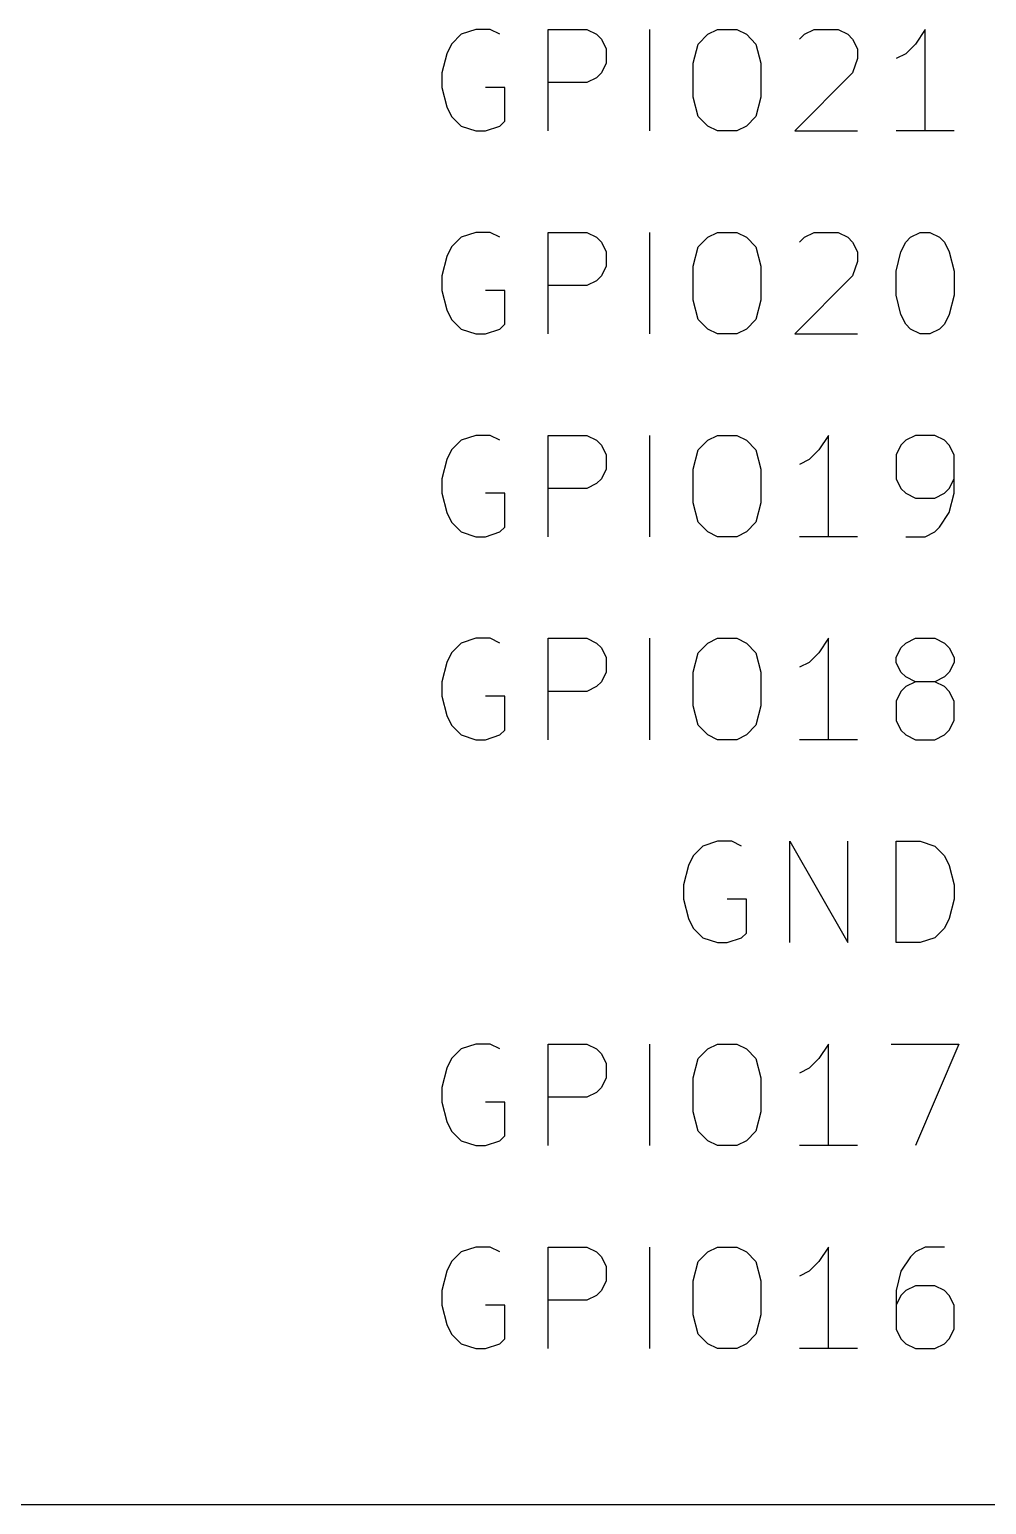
# Model space of a CAD drawing. Extents: x 0.4 to 11.3, y -7.9 to -0.4.
# Drawn here: x 5.715 to 6.186, y -3.55 to -2.823 of the extents above; entities that cross this region are included whole.
import ezdxf

# ---------------------------------------------------------------- set-up
doc = ezdxf.new("R2010")
doc.units = 0
doc.header["$MEASUREMENT"] = 0
for name, color, linetype in [('CYAN2', 4, 'CONTINUOUS'), ('LYELLOW', 51, 'CONTINUOUS'), ('RED2', 1, 'CONTINUOUS')]:
    doc.layers.add(name, color=color, linetype=linetype)

msp = doc.modelspace()

# ---------------------------------------------------------------- linework, layer by layer
at = {"layer": 'CYAN2', "linetype": 'CONTINUOUS'}
for p, q in [((5.92762, -2.82551), (5.92285, -2.83028)), ((5.92762, -2.82551), (5.92285, -2.83028)), ((5.93476, -2.82313), (5.92762, -2.82551)), ((5.93476, -2.82313), (5.92762, -2.82551)), ((5.9419, -2.82313), (5.93476, -2.82313)), ((5.9419, -2.82313), (5.93476, -2.82313)), ((5.94667, -2.82551), (5.9419, -2.82313)), ((5.94667, -2.82551), (5.9419, -2.82313)), ((5.97047, -2.87313), (5.97047, -2.82313)), ((5.97047, -2.82313), (5.98952, -2.82313)), ((5.97047, -2.87313), (5.97047, -2.82313)), ((5.97047, -2.82313), (5.98952, -2.82313)), ((5.98952, -2.82313), (5.99428, -2.82551)), ((5.98952, -2.82313), (5.99428, -2.82551)), ((5.99428, -2.82551), (5.99667, -2.82789)), ((5.99428, -2.82551), (5.99667, -2.82789)), ((6.02047, -2.87313), (6.02047, -2.82313)), ((6.02047, -2.87313), (6.02047, -2.82313)), ((6.04428, -2.83028), (6.04905, -2.82551)), ((6.04428, -2.83028), (6.04905, -2.82551)), ((6.04905, -2.82551), (6.05381, -2.82313)), ((6.04905, -2.82551), (6.05381, -2.82313)), ((6.05381, -2.82313), (6.06333, -2.82313)), ((6.05381, -2.82313), (6.06333, -2.82313)), ((6.06333, -2.82313), (6.06809, -2.82551)), ((6.06333, -2.82313), (6.06809, -2.82551)), ((6.06809, -2.82551), (6.07285, -2.83028)), ((6.06809, -2.82551), (6.07285, -2.83028)), ((6.09429, -2.82789), (6.09667, -2.82551)), ((6.09429, -2.82789), (6.09667, -2.82551)), ((6.09667, -2.82551), (6.10143, -2.82313)), ((6.09667, -2.82551), (6.10143, -2.82313)), ((6.10143, -2.82313), (6.11333, -2.82313)), ((6.10143, -2.82313), (6.11333, -2.82313)), ((6.11333, -2.82313), (6.11809, -2.82551)), ((6.11333, -2.82313), (6.11809, -2.82551)), ((6.11809, -2.82551), (6.12048, -2.82789)), ((6.11809, -2.82551), (6.12048, -2.82789)), ((6.15619, -2.82313), (6.15143, -2.83028)), ((6.15619, -2.82313), (6.15143, -2.83028)), ((6.15619, -2.87313), (6.15619, -2.82313)), ((6.15619, -2.87313), (6.15619, -2.82313)), ((5.92285, -2.83028), (5.92047, -2.83504)), ((5.92285, -2.83028), (5.92047, -2.83504)), ((5.99667, -2.82789), (5.99904, -2.83265)), ((5.99667, -2.82789), (5.99904, -2.83265)), ((5.99904, -2.83265), (5.99904, -2.8398)), ((5.99904, -2.83265), (5.99904, -2.8398)), ((6.04191, -2.8398), (6.04428, -2.83028)), ((6.04191, -2.8398), (6.04428, -2.83028)), ((6.07285, -2.83028), (6.07524, -2.8398)), ((6.07285, -2.83028), (6.07524, -2.8398)), ((6.12048, -2.82789), (6.12286, -2.83265)), ((6.12048, -2.82789), (6.12286, -2.83265)), ((6.12286, -2.83265), (6.12286, -2.83742)), ((6.12286, -2.83265), (6.12286, -2.83742)), ((6.15143, -2.83028), (6.14667, -2.83504)), ((6.15143, -2.83028), (6.14667, -2.83504)), ((5.92047, -2.83504), (5.91809, -2.84456)), ((5.92047, -2.83504), (5.91809, -2.84456)), ((5.99904, -2.8398), (5.99667, -2.84456)), ((5.99904, -2.8398), (5.99667, -2.84456)), ((6.04191, -2.85646), (6.04191, -2.8398)), ((6.04191, -2.85646), (6.04191, -2.8398)), ((6.07524, -2.8398), (6.07524, -2.85646)), ((6.07524, -2.8398), (6.07524, -2.85646)), ((6.12286, -2.83742), (6.12048, -2.84456)), ((6.12286, -2.83742), (6.12048, -2.84456)), ((6.14667, -2.83504), (6.14191, -2.83742)), ((6.14667, -2.83504), (6.14191, -2.83742)), ((5.91809, -2.84456), (5.91809, -2.8517)), ((5.91809, -2.84456), (5.91809, -2.8517)), ((5.98952, -2.84932), (5.97047, -2.84932)), ((5.98952, -2.84932), (5.97047, -2.84932)), ((5.99428, -2.84694), (5.98952, -2.84932)), ((5.99428, -2.84694), (5.98952, -2.84932)), ((5.99667, -2.84456), (5.99428, -2.84694)), ((5.99667, -2.84456), (5.99428, -2.84694)), ((6.12048, -2.84456), (6.09191, -2.87313)), ((6.12048, -2.84456), (6.09191, -2.87313)), ((5.91809, -2.8517), (5.92047, -2.86122)), ((5.91809, -2.8517), (5.92047, -2.86122)), ((5.94904, -2.8517), (5.93952, -2.8517)), ((5.94904, -2.8517), (5.93952, -2.8517)), ((5.94904, -2.86837), (5.94904, -2.8517)), ((5.94904, -2.86837), (5.94904, -2.8517)), ((6.04428, -2.86599), (6.04191, -2.85646)), ((6.04428, -2.86599), (6.04191, -2.85646)), ((6.07524, -2.85646), (6.07285, -2.86599)), ((6.07524, -2.85646), (6.07285, -2.86599)), ((5.92047, -2.86122), (5.92285, -2.86599)), ((5.92047, -2.86122), (5.92285, -2.86599)), ((5.92285, -2.86599), (5.92762, -2.87075)), ((5.92285, -2.86599), (5.92762, -2.87075)), ((5.92762, -2.87075), (5.93476, -2.87313)), ((5.92762, -2.87075), (5.93476, -2.87313)), ((5.93952, -2.87313), (5.94667, -2.87075)), ((5.93952, -2.87313), (5.94667, -2.87075)), ((5.94667, -2.87075), (5.94904, -2.86837)), ((5.94667, -2.87075), (5.94904, -2.86837)), ((6.04905, -2.87075), (6.04428, -2.86599)), ((6.04905, -2.87075), (6.04428, -2.86599)), ((6.05381, -2.87313), (6.04905, -2.87075)), ((6.05381, -2.87313), (6.04905, -2.87075)), ((6.06809, -2.87075), (6.06333, -2.87313)), ((6.06809, -2.87075), (6.06333, -2.87313)), ((6.07285, -2.86599), (6.06809, -2.87075)), ((6.07285, -2.86599), (6.06809, -2.87075)), ((5.93476, -2.87313), (5.93952, -2.87313)), ((5.93476, -2.87313), (5.93952, -2.87313)), ((6.06333, -2.87313), (6.05381, -2.87313)), ((6.06333, -2.87313), (6.05381, -2.87313)), ((6.09191, -2.87313), (6.12286, -2.87313)), ((6.09191, -2.87313), (6.12286, -2.87313)), ((6.17048, -2.87313), (6.14191, -2.87313)), ((6.17048, -2.87313), (6.14191, -2.87313)), ((5.92762, -2.92551), (5.92285, -2.93028)), ((5.92762, -2.92551), (5.92285, -2.93028)), ((5.93476, -2.92313), (5.92762, -2.92551)), ((5.93476, -2.92313), (5.92762, -2.92551)), ((5.9419, -2.92313), (5.93476, -2.92313)), ((5.9419, -2.92313), (5.93476, -2.92313)), ((5.94667, -2.92551), (5.9419, -2.92313)), ((5.94667, -2.92551), (5.9419, -2.92313)), ((5.97047, -2.97313), (5.97047, -2.92313)), ((5.97047, -2.92313), (5.98952, -2.92313)), ((5.97047, -2.97313), (5.97047, -2.92313)), ((5.97047, -2.92313), (5.98952, -2.92313)), ((5.98952, -2.92313), (5.99428, -2.92551)), ((5.98952, -2.92313), (5.99428, -2.92551)), ((5.99428, -2.92551), (5.99667, -2.92789)), ((5.99428, -2.92551), (5.99667, -2.92789)), ((5.99667, -2.92789), (5.99904, -2.93265)), ((5.99667, -2.92789), (5.99904, -2.93265)), ((6.02047, -2.97313), (6.02047, -2.92313)), ((6.02047, -2.97313), (6.02047, -2.92313)), ((6.04428, -2.93028), (6.04905, -2.92551)), ((6.04428, -2.93028), (6.04905, -2.92551)), ((6.04905, -2.92551), (6.05381, -2.92313)), ((6.04905, -2.92551), (6.05381, -2.92313)), ((6.05381, -2.92313), (6.06333, -2.92313)), ((6.05381, -2.92313), (6.06333, -2.92313)), ((6.06333, -2.92313), (6.06809, -2.92551)), ((6.06333, -2.92313), (6.06809, -2.92551)), ((6.06809, -2.92551), (6.07285, -2.93028)), ((6.06809, -2.92551), (6.07285, -2.93028)), ((6.09429, -2.92789), (6.09667, -2.92551)), ((6.09429, -2.92789), (6.09667, -2.92551)), ((6.09667, -2.92551), (6.10143, -2.92313)), ((6.09667, -2.92551), (6.10143, -2.92313)), ((6.10143, -2.92313), (6.11333, -2.92313)), ((6.10143, -2.92313), (6.11333, -2.92313)), ((6.11333, -2.92313), (6.11809, -2.92551)), ((6.11333, -2.92313), (6.11809, -2.92551)), ((6.11809, -2.92551), (6.12048, -2.92789)), ((6.11809, -2.92551), (6.12048, -2.92789)), ((6.12048, -2.92789), (6.12286, -2.93265)), ((6.12048, -2.92789), (6.12286, -2.93265)), ((6.14428, -2.93265), (6.14667, -2.92789)), ((6.14428, -2.93265), (6.14667, -2.92789)), ((6.14667, -2.92789), (6.14905, -2.92551)), ((6.14667, -2.92789), (6.14905, -2.92551)), ((6.14905, -2.92551), (6.15381, -2.92313)), ((6.14905, -2.92551), (6.15381, -2.92313)), ((6.15381, -2.92313), (6.15857, -2.92313)), ((6.15381, -2.92313), (6.15857, -2.92313)), ((6.15857, -2.92313), (6.16333, -2.92551)), ((6.15857, -2.92313), (6.16333, -2.92551)), ((6.16333, -2.92551), (6.16571, -2.92789)), ((6.16333, -2.92551), (6.16571, -2.92789)), ((6.16571, -2.92789), (6.16809, -2.93265)), ((6.16571, -2.92789), (6.16809, -2.93265)), ((5.92047, -2.93504), (5.91809, -2.94456)), ((5.92047, -2.93504), (5.91809, -2.94456)), ((5.92285, -2.93028), (5.92047, -2.93504)), ((5.92285, -2.93028), (5.92047, -2.93504)), ((5.99904, -2.93265), (5.99904, -2.9398)), ((5.99904, -2.93265), (5.99904, -2.9398)), ((6.04191, -2.9398), (6.04428, -2.93028)), ((6.04191, -2.9398), (6.04428, -2.93028)), ((6.07285, -2.93028), (6.07524, -2.9398)), ((6.07285, -2.93028), (6.07524, -2.9398)), ((6.12286, -2.93265), (6.12286, -2.93742)), ((6.12286, -2.93265), (6.12286, -2.93742)), ((6.14191, -2.94218), (6.14428, -2.93265)), ((6.14191, -2.94218), (6.14428, -2.93265)), ((6.16809, -2.93265), (6.17048, -2.94218)), ((6.16809, -2.93265), (6.17048, -2.94218)), ((5.99904, -2.9398), (5.99667, -2.94456)), ((5.99904, -2.9398), (5.99667, -2.94456)), ((6.04191, -2.95646), (6.04191, -2.9398)), ((6.04191, -2.95646), (6.04191, -2.9398)), ((6.07524, -2.9398), (6.07524, -2.95646)), ((6.07524, -2.9398), (6.07524, -2.95646)), ((6.12286, -2.93742), (6.12048, -2.94456)), ((6.12286, -2.93742), (6.12048, -2.94456)), ((6.14191, -2.95408), (6.14191, -2.94218)), ((6.14191, -2.95408), (6.14191, -2.94218)), ((6.17048, -2.94218), (6.17048, -2.95408)), ((6.17048, -2.94218), (6.17048, -2.95408)), ((5.91809, -2.94456), (5.91809, -2.9517)), ((5.91809, -2.94456), (5.91809, -2.9517)), ((5.98952, -2.94932), (5.97047, -2.94932)), ((5.98952, -2.94932), (5.97047, -2.94932)), ((5.99428, -2.94694), (5.98952, -2.94932)), ((5.99428, -2.94694), (5.98952, -2.94932)), ((5.99667, -2.94456), (5.99428, -2.94694)), ((5.99667, -2.94456), (5.99428, -2.94694)), ((6.12048, -2.94456), (6.09191, -2.97313)), ((6.12048, -2.94456), (6.09191, -2.97313)), ((5.91809, -2.9517), (5.92047, -2.96122)), ((5.91809, -2.9517), (5.92047, -2.96122)), ((5.94904, -2.9517), (5.93952, -2.9517)), ((5.94904, -2.9517), (5.93952, -2.9517)), ((5.94904, -2.96837), (5.94904, -2.9517)), ((5.94904, -2.96837), (5.94904, -2.9517)), ((6.04428, -2.96599), (6.04191, -2.95646)), ((6.04428, -2.96599), (6.04191, -2.95646)), ((6.07524, -2.95646), (6.07285, -2.96599)), ((6.07524, -2.95646), (6.07285, -2.96599)), ((6.14428, -2.96361), (6.14191, -2.95408)), ((6.14428, -2.96361), (6.14191, -2.95408)), ((6.17048, -2.95408), (6.16809, -2.96361)), ((6.17048, -2.95408), (6.16809, -2.96361)), ((5.92047, -2.96122), (5.92285, -2.96599)), ((5.92047, -2.96122), (5.92285, -2.96599)), ((6.14667, -2.96837), (6.14428, -2.96361)), ((6.14667, -2.96837), (6.14428, -2.96361)), ((6.16809, -2.96361), (6.16571, -2.96837)), ((6.16809, -2.96361), (6.16571, -2.96837)), ((5.92285, -2.96599), (5.92762, -2.97075)), ((5.92285, -2.96599), (5.92762, -2.97075)), ((5.92762, -2.97075), (5.93476, -2.97313)), ((5.92762, -2.97075), (5.93476, -2.97313)), ((5.93952, -2.97313), (5.94667, -2.97075)), ((5.93952, -2.97313), (5.94667, -2.97075)), ((5.94667, -2.97075), (5.94904, -2.96837)), ((5.94667, -2.97075), (5.94904, -2.96837)), ((6.04905, -2.97075), (6.04428, -2.96599)), ((6.04905, -2.97075), (6.04428, -2.96599)), ((6.05381, -2.97313), (6.04905, -2.97075)), ((6.05381, -2.97313), (6.04905, -2.97075)), ((6.06809, -2.97075), (6.06333, -2.97313)), ((6.06809, -2.97075), (6.06333, -2.97313)), ((6.07285, -2.96599), (6.06809, -2.97075)), ((6.07285, -2.96599), (6.06809, -2.97075)), ((6.14905, -2.97075), (6.14667, -2.96837)), ((6.14905, -2.97075), (6.14667, -2.96837)), ((6.15381, -2.97313), (6.14905, -2.97075)), ((6.15381, -2.97313), (6.14905, -2.97075)), ((6.16333, -2.97075), (6.15857, -2.97313)), ((6.16333, -2.97075), (6.15857, -2.97313)), ((6.16571, -2.96837), (6.16333, -2.97075)), ((6.16571, -2.96837), (6.16333, -2.97075)), ((5.93476, -2.97313), (5.93952, -2.97313)), ((5.93476, -2.97313), (5.93952, -2.97313)), ((6.06333, -2.97313), (6.05381, -2.97313)), ((6.06333, -2.97313), (6.05381, -2.97313)), ((6.09191, -2.97313), (6.12286, -2.97313)), ((6.09191, -2.97313), (6.12286, -2.97313)), ((6.15857, -2.97313), (6.15381, -2.97313)), ((6.15857, -2.97313), (6.15381, -2.97313)), ((5.93476, -3.02313), (5.92762, -3.02551)), ((5.93476, -3.02313), (5.92762, -3.02551)), ((5.9419, -3.02313), (5.93476, -3.02313)), ((5.9419, -3.02313), (5.93476, -3.02313)), ((5.94667, -3.02551), (5.9419, -3.02313)), ((5.94667, -3.02551), (5.9419, -3.02313)), ((5.97047, -3.07313), (5.97047, -3.02313)), ((5.97047, -3.02313), (5.98952, -3.02313)), ((5.97047, -3.07313), (5.97047, -3.02313)), ((5.97047, -3.02313), (5.98952, -3.02313)), ((5.98952, -3.02313), (5.99428, -3.02551)), ((5.98952, -3.02313), (5.99428, -3.02551)), ((6.02047, -3.07313), (6.02047, -3.02313)), ((6.02047, -3.07313), (6.02047, -3.02313)), ((6.04905, -3.02551), (6.05381, -3.02313)), ((6.04905, -3.02551), (6.05381, -3.02313)), ((6.05381, -3.02313), (6.06333, -3.02313)), ((6.05381, -3.02313), (6.06333, -3.02313)), ((6.06333, -3.02313), (6.06809, -3.02551)), ((6.06333, -3.02313), (6.06809, -3.02551)), ((6.10857, -3.02313), (6.10381, -3.03028)), ((6.10857, -3.02313), (6.10381, -3.03028)), ((6.10857, -3.07313), (6.10857, -3.02313)), ((6.10857, -3.07313), (6.10857, -3.02313)), ((6.15143, -3.02313), (6.14667, -3.02551)), ((6.15143, -3.02313), (6.14667, -3.02551)), ((6.16095, -3.02313), (6.15143, -3.02313)), ((6.16095, -3.02313), (6.15143, -3.02313)), ((6.16571, -3.02551), (6.16095, -3.02313)), ((6.16571, -3.02551), (6.16095, -3.02313)), ((5.92285, -3.03028), (5.92047, -3.03504)), ((5.92285, -3.03028), (5.92047, -3.03504)), ((5.92762, -3.02551), (5.92285, -3.03028)), ((5.92762, -3.02551), (5.92285, -3.03028)), ((5.99428, -3.02551), (5.99667, -3.02789)), ((5.99428, -3.02551), (5.99667, -3.02789)), ((5.99667, -3.02789), (5.99904, -3.03265)), ((5.99667, -3.02789), (5.99904, -3.03265)), ((6.04191, -3.0398), (6.04428, -3.03028)), ((6.04191, -3.0398), (6.04428, -3.03028)), ((6.04428, -3.03028), (6.04905, -3.02551)), ((6.04428, -3.03028), (6.04905, -3.02551)), ((6.06809, -3.02551), (6.07285, -3.03028)), ((6.06809, -3.02551), (6.07285, -3.03028)), ((6.07285, -3.03028), (6.07524, -3.0398)), ((6.07285, -3.03028), (6.07524, -3.0398)), ((6.10381, -3.03028), (6.09905, -3.03504)), ((6.10381, -3.03028), (6.09905, -3.03504)), ((6.14428, -3.02789), (6.14191, -3.03265)), ((6.14428, -3.02789), (6.14191, -3.03265)), ((6.14667, -3.02551), (6.14428, -3.02789)), ((6.14667, -3.02551), (6.14428, -3.02789)), ((6.16809, -3.02789), (6.16571, -3.02551)), ((6.16809, -3.02789), (6.16571, -3.02551)), ((6.17048, -3.03265), (6.16809, -3.02789)), ((6.17048, -3.03265), (6.16809, -3.02789)), ((5.92047, -3.03504), (5.91809, -3.04456)), ((5.92047, -3.03504), (5.91809, -3.04456)), ((5.99904, -3.03265), (5.99904, -3.0398)), ((5.99904, -3.03265), (5.99904, -3.0398)), ((6.09905, -3.03504), (6.09429, -3.03742)), ((6.09905, -3.03504), (6.09429, -3.03742)), ((6.14191, -3.03265), (6.14191, -3.04456)), ((6.14191, -3.03265), (6.14191, -3.04456)), ((6.17048, -3.0517), (6.17048, -3.03265)), ((6.17048, -3.0517), (6.17048, -3.03265)), ((5.91809, -3.04456), (5.91809, -3.0517)), ((5.91809, -3.04456), (5.91809, -3.0517)), ((5.99667, -3.04456), (5.99428, -3.04694)), ((5.99667, -3.04456), (5.99428, -3.04694)), ((5.99904, -3.0398), (5.99667, -3.04456)), ((5.99904, -3.0398), (5.99667, -3.04456)), ((6.04191, -3.05646), (6.04191, -3.0398)), ((6.04191, -3.05646), (6.04191, -3.0398)), ((6.07524, -3.0398), (6.07524, -3.05646)), ((6.07524, -3.0398), (6.07524, -3.05646)), ((6.14191, -3.04456), (6.14428, -3.04932)), ((6.14191, -3.04456), (6.14428, -3.04932)), ((6.16809, -3.04932), (6.17048, -3.04456)), ((6.16809, -3.04932), (6.17048, -3.04456)), ((5.91809, -3.0517), (5.92047, -3.06122)), ((5.91809, -3.0517), (5.92047, -3.06122)), ((5.94904, -3.0517), (5.93952, -3.0517)), ((5.94904, -3.0517), (5.93952, -3.0517)), ((5.94904, -3.06837), (5.94904, -3.0517)), ((5.94904, -3.06837), (5.94904, -3.0517)), ((5.98952, -3.04932), (5.97047, -3.04932)), ((5.98952, -3.04932), (5.97047, -3.04932)), ((5.99428, -3.04694), (5.98952, -3.04932)), ((5.99428, -3.04694), (5.98952, -3.04932)), ((6.14428, -3.04932), (6.14667, -3.0517)), ((6.14428, -3.04932), (6.14667, -3.0517)), ((6.14667, -3.0517), (6.15143, -3.05408)), ((6.14667, -3.0517), (6.15143, -3.05408)), ((6.16095, -3.05408), (6.16571, -3.0517)), ((6.16095, -3.05408), (6.16571, -3.0517)), ((6.16571, -3.0517), (6.16809, -3.04932)), ((6.16571, -3.0517), (6.16809, -3.04932)), ((6.16809, -3.06122), (6.17048, -3.0517)), ((6.16809, -3.06122), (6.17048, -3.0517)), ((6.04428, -3.06599), (6.04191, -3.05646)), ((6.04428, -3.06599), (6.04191, -3.05646)), ((6.07524, -3.05646), (6.07285, -3.06599)), ((6.07524, -3.05646), (6.07285, -3.06599)), ((6.15143, -3.05408), (6.16095, -3.05408)), ((6.15143, -3.05408), (6.16095, -3.05408)), ((5.92047, -3.06122), (5.92285, -3.06599)), ((5.92047, -3.06122), (5.92285, -3.06599)), ((5.92285, -3.06599), (5.92762, -3.07075)), ((5.92285, -3.06599), (5.92762, -3.07075)), ((6.04905, -3.07075), (6.04428, -3.06599)), ((6.04905, -3.07075), (6.04428, -3.06599)), ((6.07285, -3.06599), (6.06809, -3.07075)), ((6.07285, -3.06599), (6.06809, -3.07075)), ((6.16333, -3.06837), (6.16809, -3.06122)), ((6.16333, -3.06837), (6.16809, -3.06122)), ((5.92762, -3.07075), (5.93476, -3.07313)), ((5.92762, -3.07075), (5.93476, -3.07313)), ((5.93476, -3.07313), (5.93952, -3.07313)), ((5.93476, -3.07313), (5.93952, -3.07313)), ((5.93952, -3.07313), (5.94667, -3.07075)), ((5.93952, -3.07313), (5.94667, -3.07075)), ((5.94667, -3.07075), (5.94904, -3.06837)), ((5.94667, -3.07075), (5.94904, -3.06837)), ((6.05381, -3.07313), (6.04905, -3.07075)), ((6.05381, -3.07313), (6.04905, -3.07075)), ((6.06333, -3.07313), (6.05381, -3.07313)), ((6.06333, -3.07313), (6.05381, -3.07313)), ((6.06809, -3.07075), (6.06333, -3.07313)), ((6.06809, -3.07075), (6.06333, -3.07313)), ((6.12286, -3.07313), (6.09429, -3.07313)), ((6.12286, -3.07313), (6.09429, -3.07313)), ((6.14667, -3.07313), (6.15619, -3.07313)), ((6.14667, -3.07313), (6.15619, -3.07313)), ((6.15619, -3.07313), (6.16095, -3.07075)), ((6.15619, -3.07313), (6.16095, -3.07075)), ((6.16095, -3.07075), (6.16333, -3.06837)), ((6.16095, -3.07075), (6.16333, -3.06837)), ((5.92762, -3.12551), (5.92285, -3.13028)), ((5.92762, -3.12551), (5.92285, -3.13028)), ((5.93476, -3.12313), (5.92762, -3.12551)), ((5.93476, -3.12313), (5.92762, -3.12551)), ((5.9419, -3.12313), (5.93476, -3.12313)), ((5.9419, -3.12313), (5.93476, -3.12313)), ((5.94667, -3.12551), (5.9419, -3.12313)), ((5.94667, -3.12551), (5.9419, -3.12313)), ((5.97047, -3.17313), (5.97047, -3.12313)), ((5.97047, -3.12313), (5.98952, -3.12313)), ((5.97047, -3.17313), (5.97047, -3.12313)), ((5.97047, -3.12313), (5.98952, -3.12313)), ((5.98952, -3.12313), (5.99428, -3.12551)), ((5.98952, -3.12313), (5.99428, -3.12551)), ((5.99428, -3.12551), (5.99667, -3.12789)), ((5.99428, -3.12551), (5.99667, -3.12789)), ((6.02047, -3.17313), (6.02047, -3.12313)), ((6.02047, -3.17313), (6.02047, -3.12313)), ((6.04428, -3.13028), (6.04905, -3.12551)), ((6.04428, -3.13028), (6.04905, -3.12551)), ((6.04905, -3.12551), (6.05381, -3.12313)), ((6.04905, -3.12551), (6.05381, -3.12313)), ((6.05381, -3.12313), (6.06333, -3.12313)), ((6.05381, -3.12313), (6.06333, -3.12313)), ((6.06333, -3.12313), (6.06809, -3.12551)), ((6.06333, -3.12313), (6.06809, -3.12551)), ((6.06809, -3.12551), (6.07285, -3.13028)), ((6.06809, -3.12551), (6.07285, -3.13028)), ((6.10857, -3.12313), (6.10381, -3.13028)), ((6.10857, -3.12313), (6.10381, -3.13028)), ((6.10857, -3.17313), (6.10857, -3.12313)), ((6.10857, -3.17313), (6.10857, -3.12313)), ((6.14428, -3.12789), (6.14667, -3.12551)), ((6.14428, -3.12789), (6.14667, -3.12551)), ((6.14667, -3.12551), (6.15143, -3.12313)), ((6.14667, -3.12551), (6.15143, -3.12313)), ((6.15143, -3.12313), (6.16095, -3.12313)), ((6.15143, -3.12313), (6.16095, -3.12313)), ((6.16095, -3.12313), (6.16571, -3.12551)), ((6.16095, -3.12313), (6.16571, -3.12551)), ((6.16571, -3.12551), (6.16809, -3.12789)), ((6.16571, -3.12551), (6.16809, -3.12789)), ((5.92285, -3.13028), (5.92047, -3.13504)), ((5.92285, -3.13028), (5.92047, -3.13504)), ((5.99667, -3.12789), (5.99904, -3.13265)), ((5.99667, -3.12789), (5.99904, -3.13265)), ((5.99904, -3.13265), (5.99904, -3.1398)), ((5.99904, -3.13265), (5.99904, -3.1398)), ((6.04191, -3.1398), (6.04428, -3.13028)), ((6.04191, -3.1398), (6.04428, -3.13028)), ((6.07285, -3.13028), (6.07524, -3.1398)), ((6.07285, -3.13028), (6.07524, -3.1398)), ((6.10381, -3.13028), (6.09905, -3.13504)), ((6.10381, -3.13028), (6.09905, -3.13504)), ((6.14191, -3.13265), (6.14428, -3.12789)), ((6.14191, -3.13265), (6.14428, -3.12789)), ((6.14191, -3.13504), (6.14191, -3.13265)), ((6.14191, -3.13504), (6.14191, -3.13265)), ((6.16809, -3.12789), (6.17048, -3.13265)), ((6.16809, -3.12789), (6.17048, -3.13265)), ((6.17048, -3.13265), (6.17048, -3.13504)), ((6.17048, -3.13265), (6.17048, -3.13504)), ((5.92047, -3.13504), (5.91809, -3.14456)), ((5.92047, -3.13504), (5.91809, -3.14456)), ((5.99904, -3.1398), (5.99667, -3.14456)), ((5.99904, -3.1398), (5.99667, -3.14456)), ((6.04191, -3.15646), (6.04191, -3.1398)), ((6.04191, -3.15646), (6.04191, -3.1398)), ((6.07524, -3.1398), (6.07524, -3.15646)), ((6.07524, -3.1398), (6.07524, -3.15646)), ((6.09905, -3.13504), (6.09429, -3.13742)), ((6.09905, -3.13504), (6.09429, -3.13742)), ((6.14428, -3.1398), (6.14191, -3.13504)), ((6.14428, -3.1398), (6.14191, -3.13504)), ((6.14667, -3.14218), (6.14428, -3.1398)), ((6.14667, -3.14218), (6.14428, -3.1398)), ((6.16809, -3.1398), (6.16571, -3.14218)), ((6.16809, -3.1398), (6.16571, -3.14218)), ((6.17048, -3.13504), (6.16809, -3.1398)), ((6.17048, -3.13504), (6.16809, -3.1398)), ((5.91809, -3.14456), (5.91809, -3.1517)), ((5.91809, -3.14456), (5.91809, -3.1517)), ((5.99428, -3.14694), (5.98952, -3.14932)), ((5.99428, -3.14694), (5.98952, -3.14932)), ((5.99667, -3.14456), (5.99428, -3.14694)), ((5.99667, -3.14456), (5.99428, -3.14694)), ((6.14667, -3.14694), (6.14428, -3.14932)), ((6.14667, -3.14694), (6.14428, -3.14932)), ((6.15143, -3.14456), (6.14667, -3.14218)), ((6.15143, -3.14456), (6.14667, -3.14218)), ((6.15143, -3.14456), (6.14667, -3.14694)), ((6.15143, -3.14456), (6.14667, -3.14694)), ((6.16095, -3.14456), (6.15143, -3.14456)), ((6.16095, -3.14456), (6.15143, -3.14456)), ((6.16571, -3.14218), (6.16095, -3.14456)), ((6.16571, -3.14218), (6.16095, -3.14456)), ((6.16571, -3.14694), (6.16095, -3.14456)), ((6.16571, -3.14694), (6.16095, -3.14456)), ((6.16809, -3.14932), (6.16571, -3.14694)), ((6.16809, -3.14932), (6.16571, -3.14694)), ((5.91809, -3.1517), (5.92047, -3.16122)), ((5.91809, -3.1517), (5.92047, -3.16122)), ((5.94904, -3.1517), (5.93952, -3.1517)), ((5.94904, -3.1517), (5.93952, -3.1517)), ((5.94904, -3.16837), (5.94904, -3.1517)), ((5.94904, -3.16837), (5.94904, -3.1517)), ((5.98952, -3.14932), (5.97047, -3.14932)), ((5.98952, -3.14932), (5.97047, -3.14932)), ((6.14428, -3.14932), (6.14191, -3.15408)), ((6.14428, -3.14932), (6.14191, -3.15408)), ((6.14191, -3.15408), (6.14191, -3.16361)), ((6.14191, -3.15408), (6.14191, -3.16361)), ((6.17048, -3.15408), (6.16809, -3.14932)), ((6.17048, -3.15408), (6.16809, -3.14932)), ((6.17048, -3.16361), (6.17048, -3.15408)), ((6.17048, -3.16361), (6.17048, -3.15408)), ((5.92047, -3.16122), (5.92285, -3.16599)), ((5.92047, -3.16122), (5.92285, -3.16599)), ((6.04428, -3.16599), (6.04191, -3.15646)), ((6.04428, -3.16599), (6.04191, -3.15646)), ((6.07524, -3.15646), (6.07285, -3.16599)), ((6.07524, -3.15646), (6.07285, -3.16599)), ((5.92285, -3.16599), (5.92762, -3.17075)), ((5.92285, -3.16599), (5.92762, -3.17075)), ((5.94667, -3.17075), (5.94904, -3.16837)), ((5.94667, -3.17075), (5.94904, -3.16837)), ((6.04905, -3.17075), (6.04428, -3.16599)), ((6.04905, -3.17075), (6.04428, -3.16599)), ((6.07285, -3.16599), (6.06809, -3.17075)), ((6.07285, -3.16599), (6.06809, -3.17075)), ((6.14191, -3.16361), (6.14428, -3.16837)), ((6.14191, -3.16361), (6.14428, -3.16837)), ((6.14428, -3.16837), (6.14667, -3.17075)), ((6.14428, -3.16837), (6.14667, -3.17075)), ((6.16571, -3.17075), (6.16809, -3.16837)), ((6.16571, -3.17075), (6.16809, -3.16837)), ((6.16809, -3.16837), (6.17048, -3.16361)), ((6.16809, -3.16837), (6.17048, -3.16361)), ((5.92762, -3.17075), (5.93476, -3.17313)), ((5.92762, -3.17075), (5.93476, -3.17313)), ((5.93476, -3.17313), (5.93952, -3.17313)), ((5.93476, -3.17313), (5.93952, -3.17313)), ((5.93952, -3.17313), (5.94667, -3.17075)), ((5.93952, -3.17313), (5.94667, -3.17075)), ((6.05381, -3.17313), (6.04905, -3.17075)), ((6.05381, -3.17313), (6.04905, -3.17075)), ((6.06333, -3.17313), (6.05381, -3.17313)), ((6.06333, -3.17313), (6.05381, -3.17313)), ((6.06809, -3.17075), (6.06333, -3.17313)), ((6.06809, -3.17075), (6.06333, -3.17313)), ((6.12286, -3.17313), (6.09429, -3.17313)), ((6.12286, -3.17313), (6.09429, -3.17313)), ((6.14667, -3.17075), (6.15143, -3.17313)), ((6.14667, -3.17075), (6.15143, -3.17313)), ((6.15143, -3.17313), (6.16095, -3.17313)), ((6.15143, -3.17313), (6.16095, -3.17313)), ((6.16095, -3.17313), (6.16571, -3.17075)), ((6.16095, -3.17313), (6.16571, -3.17075)), ((6.04667, -3.22551), (6.0419, -3.23028)), ((6.04667, -3.22551), (6.0419, -3.23028)), ((6.05381, -3.22313), (6.04667, -3.22551)), ((6.05381, -3.22313), (6.04667, -3.22551)), ((6.06095, -3.22313), (6.05381, -3.22313)), ((6.06095, -3.22313), (6.05381, -3.22313)), ((6.06571, -3.22551), (6.06095, -3.22313)), ((6.06571, -3.22551), (6.06095, -3.22313)), ((6.08952, -3.27313), (6.08952, -3.22313)), ((6.08952, -3.22313), (6.11809, -3.27313)), ((6.08952, -3.27313), (6.08952, -3.22313)), ((6.08952, -3.22313), (6.11809, -3.27313)), ((6.11809, -3.27313), (6.11809, -3.22313)), ((6.11809, -3.27313), (6.11809, -3.22313)), ((6.1419, -3.27313), (6.1419, -3.22313)), ((6.1419, -3.22313), (6.15381, -3.22313)), ((6.1419, -3.27313), (6.1419, -3.22313)), ((6.1419, -3.22313), (6.15381, -3.22313)), ((6.15381, -3.22313), (6.16095, -3.22551)), ((6.15381, -3.22313), (6.16095, -3.22551)), ((6.16095, -3.22551), (6.16571, -3.23028)), ((6.16095, -3.22551), (6.16571, -3.23028)), ((6.0419, -3.23028), (6.03952, -3.23504)), ((6.0419, -3.23028), (6.03952, -3.23504)), ((6.16571, -3.23028), (6.16809, -3.23504)), ((6.16571, -3.23028), (6.16809, -3.23504)), ((6.03952, -3.23504), (6.03714, -3.24456)), ((6.03952, -3.23504), (6.03714, -3.24456)), ((6.16809, -3.23504), (6.17047, -3.24456)), ((6.16809, -3.23504), (6.17047, -3.24456)), ((6.03714, -3.24456), (6.03714, -3.2517)), ((6.03714, -3.24456), (6.03714, -3.2517)), ((6.17047, -3.24456), (6.17047, -3.2517)), ((6.17047, -3.24456), (6.17047, -3.2517)), ((6.03714, -3.2517), (6.03952, -3.26122)), ((6.03714, -3.2517), (6.03952, -3.26122)), ((6.06809, -3.2517), (6.05857, -3.2517)), ((6.06809, -3.2517), (6.05857, -3.2517)), ((6.06809, -3.26837), (6.06809, -3.2517)), ((6.06809, -3.26837), (6.06809, -3.2517)), ((6.17047, -3.2517), (6.16809, -3.26122)), ((6.17047, -3.2517), (6.16809, -3.26122)), ((6.03952, -3.26122), (6.0419, -3.26599)), ((6.03952, -3.26122), (6.0419, -3.26599)), ((6.16809, -3.26122), (6.16571, -3.26599)), ((6.16809, -3.26122), (6.16571, -3.26599)), ((6.0419, -3.26599), (6.04667, -3.27075)), ((6.0419, -3.26599), (6.04667, -3.27075)), ((6.04667, -3.27075), (6.05381, -3.27313)), ((6.04667, -3.27075), (6.05381, -3.27313)), ((6.05857, -3.27313), (6.06571, -3.27075)), ((6.05857, -3.27313), (6.06571, -3.27075)), ((6.06571, -3.27075), (6.06809, -3.26837)), ((6.06571, -3.27075), (6.06809, -3.26837)), ((6.16095, -3.27075), (6.15381, -3.27313)), ((6.16095, -3.27075), (6.15381, -3.27313)), ((6.16571, -3.26599), (6.16095, -3.27075)), ((6.16571, -3.26599), (6.16095, -3.27075)), ((6.05381, -3.27313), (6.05857, -3.27313)), ((6.05381, -3.27313), (6.05857, -3.27313)), ((6.15381, -3.27313), (6.1419, -3.27313)), ((6.15381, -3.27313), (6.1419, -3.27313)), ((5.92762, -3.32551), (5.92285, -3.33028)), ((5.92762, -3.32551), (5.92285, -3.33028)), ((5.93476, -3.32313), (5.92762, -3.32551)), ((5.93476, -3.32313), (5.92762, -3.32551)), ((5.9419, -3.32313), (5.93476, -3.32313)), ((5.9419, -3.32313), (5.93476, -3.32313)), ((5.94667, -3.32551), (5.9419, -3.32313)), ((5.94667, -3.32551), (5.9419, -3.32313)), ((5.97047, -3.37313), (5.97047, -3.32313)), ((5.97047, -3.32313), (5.98952, -3.32313)), ((5.97047, -3.37313), (5.97047, -3.32313)), ((5.97047, -3.32313), (5.98952, -3.32313)), ((5.98952, -3.32313), (5.99428, -3.32551)), ((5.98952, -3.32313), (5.99428, -3.32551)), ((5.99428, -3.32551), (5.99667, -3.32789)), ((5.99428, -3.32551), (5.99667, -3.32789)), ((5.99667, -3.32789), (5.99904, -3.33265)), ((5.99667, -3.32789), (5.99904, -3.33265)), ((6.02047, -3.37313), (6.02047, -3.32313)), ((6.02047, -3.37313), (6.02047, -3.32313)), ((6.04428, -3.33028), (6.04905, -3.32551)), ((6.04428, -3.33028), (6.04905, -3.32551)), ((6.04905, -3.32551), (6.05381, -3.32313)), ((6.04905, -3.32551), (6.05381, -3.32313)), ((6.05381, -3.32313), (6.06333, -3.32313)), ((6.05381, -3.32313), (6.06333, -3.32313)), ((6.06333, -3.32313), (6.06809, -3.32551)), ((6.06333, -3.32313), (6.06809, -3.32551)), ((6.06809, -3.32551), (6.07285, -3.33028)), ((6.06809, -3.32551), (6.07285, -3.33028)), ((6.10857, -3.32313), (6.10381, -3.33028)), ((6.10857, -3.32313), (6.10381, -3.33028)), ((6.10857, -3.37313), (6.10857, -3.32313)), ((6.10857, -3.37313), (6.10857, -3.32313)), ((6.13952, -3.32313), (6.17285, -3.32313)), ((6.13952, -3.32313), (6.17285, -3.32313)), ((6.17285, -3.32313), (6.15143, -3.37313)), ((6.17285, -3.32313), (6.15143, -3.37313)), ((5.92047, -3.33504), (5.91809, -3.34456)), ((5.92047, -3.33504), (5.91809, -3.34456)), ((5.92285, -3.33028), (5.92047, -3.33504)), ((5.92285, -3.33028), (5.92047, -3.33504)), ((5.99904, -3.33265), (5.99904, -3.3398)), ((5.99904, -3.33265), (5.99904, -3.3398)), ((6.04191, -3.3398), (6.04428, -3.33028)), ((6.04191, -3.3398), (6.04428, -3.33028)), ((6.07285, -3.33028), (6.07524, -3.3398)), ((6.07285, -3.33028), (6.07524, -3.3398)), ((6.09905, -3.33504), (6.09429, -3.33742)), ((6.09905, -3.33504), (6.09429, -3.33742)), ((6.10381, -3.33028), (6.09905, -3.33504)), ((6.10381, -3.33028), (6.09905, -3.33504)), ((5.99904, -3.3398), (5.99667, -3.34456)), ((5.99904, -3.3398), (5.99667, -3.34456)), ((6.04191, -3.35646), (6.04191, -3.3398)), ((6.04191, -3.35646), (6.04191, -3.3398)), ((6.07524, -3.3398), (6.07524, -3.35646)), ((6.07524, -3.3398), (6.07524, -3.35646)), ((5.91809, -3.34456), (5.91809, -3.3517)), ((5.91809, -3.34456), (5.91809, -3.3517)), ((5.98952, -3.34932), (5.97047, -3.34932)), ((5.98952, -3.34932), (5.97047, -3.34932)), ((5.99428, -3.34694), (5.98952, -3.34932)), ((5.99428, -3.34694), (5.98952, -3.34932)), ((5.99667, -3.34456), (5.99428, -3.34694)), ((5.99667, -3.34456), (5.99428, -3.34694)), ((5.91809, -3.3517), (5.92047, -3.36122)), ((5.91809, -3.3517), (5.92047, -3.36122)), ((5.94904, -3.3517), (5.93952, -3.3517)), ((5.94904, -3.3517), (5.93952, -3.3517)), ((5.94904, -3.36837), (5.94904, -3.3517)), ((5.94904, -3.36837), (5.94904, -3.3517)), ((6.04428, -3.36599), (6.04191, -3.35646)), ((6.04428, -3.36599), (6.04191, -3.35646)), ((6.07524, -3.35646), (6.07285, -3.36599)), ((6.07524, -3.35646), (6.07285, -3.36599)), ((5.92047, -3.36122), (5.92285, -3.36599)), ((5.92047, -3.36122), (5.92285, -3.36599)), ((5.92285, -3.36599), (5.92762, -3.37075)), ((5.92285, -3.36599), (5.92762, -3.37075)), ((5.92762, -3.37075), (5.93476, -3.37313)), ((5.92762, -3.37075), (5.93476, -3.37313)), ((5.93952, -3.37313), (5.94667, -3.37075)), ((5.93952, -3.37313), (5.94667, -3.37075)), ((5.94667, -3.37075), (5.94904, -3.36837)), ((5.94667, -3.37075), (5.94904, -3.36837)), ((6.04905, -3.37075), (6.04428, -3.36599)), ((6.04905, -3.37075), (6.04428, -3.36599)), ((6.05381, -3.37313), (6.04905, -3.37075)), ((6.05381, -3.37313), (6.04905, -3.37075)), ((6.06809, -3.37075), (6.06333, -3.37313)), ((6.06809, -3.37075), (6.06333, -3.37313)), ((6.07285, -3.36599), (6.06809, -3.37075)), ((6.07285, -3.36599), (6.06809, -3.37075)), ((5.93476, -3.37313), (5.93952, -3.37313)), ((5.93476, -3.37313), (5.93952, -3.37313)), ((6.06333, -3.37313), (6.05381, -3.37313)), ((6.06333, -3.37313), (6.05381, -3.37313)), ((6.12286, -3.37313), (6.09429, -3.37313)), ((6.12286, -3.37313), (6.09429, -3.37313)), ((5.93476, -3.42313), (5.92762, -3.42551)), ((5.93476, -3.42313), (5.92762, -3.42551)), ((5.9419, -3.42313), (5.93476, -3.42313)), ((5.9419, -3.42313), (5.93476, -3.42313)), ((5.94667, -3.42551), (5.9419, -3.42313)), ((5.94667, -3.42551), (5.9419, -3.42313)), ((5.97047, -3.47313), (5.97047, -3.42313)), ((5.97047, -3.42313), (5.98952, -3.42313)), ((5.97047, -3.47313), (5.97047, -3.42313)), ((5.97047, -3.42313), (5.98952, -3.42313)), ((5.98952, -3.42313), (5.99428, -3.42551)), ((5.98952, -3.42313), (5.99428, -3.42551)), ((6.02047, -3.47313), (6.02047, -3.42313)), ((6.02047, -3.47313), (6.02047, -3.42313)), ((6.04905, -3.42551), (6.05381, -3.42313)), ((6.04905, -3.42551), (6.05381, -3.42313)), ((6.05381, -3.42313), (6.06333, -3.42313)), ((6.05381, -3.42313), (6.06333, -3.42313)), ((6.06333, -3.42313), (6.06809, -3.42551)), ((6.06333, -3.42313), (6.06809, -3.42551)), ((6.10857, -3.42313), (6.10381, -3.43028)), ((6.10857, -3.42313), (6.10381, -3.43028)), ((6.10857, -3.47313), (6.10857, -3.42313)), ((6.10857, -3.47313), (6.10857, -3.42313)), ((6.15619, -3.42313), (6.15143, -3.42551)), ((6.15619, -3.42313), (6.15143, -3.42551)), ((6.16571, -3.42313), (6.15619, -3.42313)), ((6.16571, -3.42313), (6.15619, -3.42313)), ((5.92285, -3.43028), (5.92047, -3.43504)), ((5.92285, -3.43028), (5.92047, -3.43504)), ((5.92762, -3.42551), (5.92285, -3.43028)), ((5.92762, -3.42551), (5.92285, -3.43028)), ((5.99428, -3.42551), (5.99667, -3.42789)), ((5.99428, -3.42551), (5.99667, -3.42789)), ((5.99667, -3.42789), (5.99904, -3.43265)), ((5.99667, -3.42789), (5.99904, -3.43265)), ((6.04191, -3.4398), (6.04428, -3.43028)), ((6.04191, -3.4398), (6.04428, -3.43028)), ((6.04428, -3.43028), (6.04905, -3.42551)), ((6.04428, -3.43028), (6.04905, -3.42551)), ((6.06809, -3.42551), (6.07285, -3.43028)), ((6.06809, -3.42551), (6.07285, -3.43028)), ((6.07285, -3.43028), (6.07524, -3.4398)), ((6.07285, -3.43028), (6.07524, -3.4398)), ((6.10381, -3.43028), (6.09905, -3.43504)), ((6.10381, -3.43028), (6.09905, -3.43504)), ((6.14905, -3.42789), (6.14428, -3.43504)), ((6.14905, -3.42789), (6.14428, -3.43504)), ((6.15143, -3.42551), (6.14905, -3.42789)), ((6.15143, -3.42551), (6.14905, -3.42789)), ((5.92047, -3.43504), (5.91809, -3.44456)), ((5.92047, -3.43504), (5.91809, -3.44456)), ((5.99904, -3.43265), (5.99904, -3.4398)), ((5.99904, -3.43265), (5.99904, -3.4398)), ((6.09905, -3.43504), (6.09429, -3.43742)), ((6.09905, -3.43504), (6.09429, -3.43742)), ((6.14428, -3.43504), (6.14191, -3.44456)), ((6.14428, -3.43504), (6.14191, -3.44456)), ((5.91809, -3.44456), (5.91809, -3.4517)), ((5.91809, -3.44456), (5.91809, -3.4517)), ((5.99667, -3.44456), (5.99428, -3.44694)), ((5.99667, -3.44456), (5.99428, -3.44694)), ((5.99904, -3.4398), (5.99667, -3.44456)), ((5.99904, -3.4398), (5.99667, -3.44456)), ((6.04191, -3.45646), (6.04191, -3.4398)), ((6.04191, -3.45646), (6.04191, -3.4398)), ((6.07524, -3.4398), (6.07524, -3.45646)), ((6.07524, -3.4398), (6.07524, -3.45646)), ((6.14191, -3.44456), (6.14191, -3.46361)), ((6.14191, -3.44456), (6.14191, -3.46361)), ((6.14667, -3.44456), (6.14428, -3.44694)), ((6.14667, -3.44456), (6.14428, -3.44694)), ((6.15143, -3.44218), (6.14667, -3.44456)), ((6.15143, -3.44218), (6.14667, -3.44456)), ((6.16095, -3.44218), (6.15143, -3.44218)), ((6.16095, -3.44218), (6.15143, -3.44218)), ((6.16571, -3.44456), (6.16095, -3.44218)), ((6.16571, -3.44456), (6.16095, -3.44218)), ((6.16809, -3.44694), (6.16571, -3.44456)), ((6.16809, -3.44694), (6.16571, -3.44456)), ((5.91809, -3.4517), (5.92047, -3.46122)), ((5.91809, -3.4517), (5.92047, -3.46122)), ((5.94904, -3.4517), (5.93952, -3.4517)), ((5.94904, -3.4517), (5.93952, -3.4517)), ((5.94904, -3.46837), (5.94904, -3.4517)), ((5.94904, -3.46837), (5.94904, -3.4517)), ((5.98952, -3.44932), (5.97047, -3.44932)), ((5.98952, -3.44932), (5.97047, -3.44932)), ((5.99428, -3.44694), (5.98952, -3.44932)), ((5.99428, -3.44694), (5.98952, -3.44932)), ((6.14428, -3.44694), (6.14191, -3.4517)), ((6.14428, -3.44694), (6.14191, -3.4517)), ((6.17048, -3.4517), (6.16809, -3.44694)), ((6.17048, -3.4517), (6.16809, -3.44694)), ((6.17048, -3.46361), (6.17048, -3.4517)), ((6.17048, -3.46361), (6.17048, -3.4517)), ((6.04428, -3.46599), (6.04191, -3.45646)), ((6.04428, -3.46599), (6.04191, -3.45646)), ((6.07524, -3.45646), (6.07285, -3.46599)), ((6.07524, -3.45646), (6.07285, -3.46599)), ((5.92047, -3.46122), (5.92285, -3.46599)), ((5.92047, -3.46122), (5.92285, -3.46599)), ((5.92285, -3.46599), (5.92762, -3.47075)), ((5.92285, -3.46599), (5.92762, -3.47075)), ((6.04905, -3.47075), (6.04428, -3.46599)), ((6.04905, -3.47075), (6.04428, -3.46599)), ((6.07285, -3.46599), (6.06809, -3.47075)), ((6.07285, -3.46599), (6.06809, -3.47075)), ((6.14191, -3.46361), (6.14428, -3.46837)), ((6.14191, -3.46361), (6.14428, -3.46837)), ((6.16809, -3.46837), (6.17048, -3.46361)), ((6.16809, -3.46837), (6.17048, -3.46361)), ((5.92762, -3.47075), (5.93476, -3.47313)), ((5.92762, -3.47075), (5.93476, -3.47313)), ((5.93476, -3.47313), (5.93952, -3.47313)), ((5.93476, -3.47313), (5.93952, -3.47313)), ((5.93952, -3.47313), (5.94667, -3.47075)), ((5.93952, -3.47313), (5.94667, -3.47075)), ((5.94667, -3.47075), (5.94904, -3.46837)), ((5.94667, -3.47075), (5.94904, -3.46837)), ((6.05381, -3.47313), (6.04905, -3.47075)), ((6.05381, -3.47313), (6.04905, -3.47075)), ((6.06333, -3.47313), (6.05381, -3.47313)), ((6.06333, -3.47313), (6.05381, -3.47313)), ((6.06809, -3.47075), (6.06333, -3.47313)), ((6.06809, -3.47075), (6.06333, -3.47313)), ((6.12286, -3.47313), (6.09429, -3.47313)), ((6.12286, -3.47313), (6.09429, -3.47313)), ((6.14428, -3.46837), (6.14667, -3.47075)), ((6.14428, -3.46837), (6.14667, -3.47075)), ((6.14667, -3.47075), (6.15143, -3.47313)), ((6.14667, -3.47075), (6.15143, -3.47313)), ((6.15143, -3.47313), (6.16095, -3.47313)), ((6.15143, -3.47313), (6.16095, -3.47313)), ((6.16095, -3.47313), (6.16571, -3.47075)), ((6.16095, -3.47313), (6.16571, -3.47075)), ((6.16571, -3.47075), (6.16809, -3.46837)), ((6.16571, -3.47075), (6.16809, -3.46837))]:
    msp.add_line(p, q, dxfattribs=at)
at = {"layer": 'LYELLOW', "linetype": 'CONTINUOUS'}
msp.add_line((5, -3.55), (6.2, -3.55), dxfattribs=at)
at = {"layer": 'RED2', "linetype": 'CONTINUOUS'}
msp.add_line((5, -3.55), (6.2, -3.55), dxfattribs=at)

doc.saveas('drawing.dxf')
